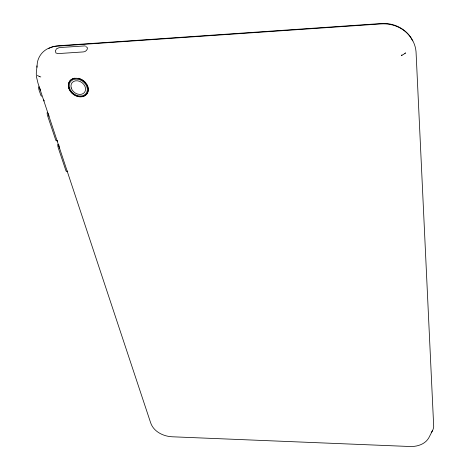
<?xml version="1.0" encoding="UTF-8"?>
<svg xmlns="http://www.w3.org/2000/svg" width="470" height="470" viewBox="0 0 470 470"><rect width="100%" height="100%" fill="white"/><g stroke="black" fill="none" stroke-linecap="round" stroke-linejoin="round"><path stroke-width="0.7" d="M431.219 432.588A24.041 15.798 6.7 0 0 433.704 426.601L416.138 53.827C416.079 48.322 414.387 42.923 411.409 38.299A32.671 30.033 -0.2 0 0 381.064 23.911L57.017 46.172A31.085 24.375 38.4 0 0 37.389 62.404L36.284 73.038L36.372 76.457L37.97 83.12L150.612 422.689C153.484 431.578 163.26 436.348 172.079 436.777L409.764 446.5C416.908 446.829 425.162 444.391 428.84 437.758L432.465 430.708M40.814 76.968L39.503 76.516M55.489 50.766L56.418 48.88L59.373 47.57L85.176 45.896M55.548 51.124L55.871 52.969L58.016 53.609L83.137 51.935C85.916 52.323 89.717 47.57 85.775 46.53M44.397 100.721L43.969 100.974L43.546 99.928M67.733 171.714L67.116 170.986M57.604 141.153L56.911 140.23M404.934 53.363L405.569 52.916A7.714 2.702 -31.9 0 1 402.937 54.737L402.849 54.585M412.078 39.932L410.651 37.394A31.543 29.028 -0.3 0 0 381.358 23.524L58.38 45.737A30.021 23.57 38.4 0 0 48.51 48.639M412.437 40.567L412.631 40.919M59.555 148.191L59.026 146.376M48.992 116.349L48.31 113.652M40.473 90.657L39.833 88.331M58.95 145.976L58.826 144.848M36.96 65.841L36.995 67.269M86.921 84.506A10.716 8.431 36.8 0 1 82.99 96.403A10.716 8.431 36.8 0 1 69.296 89.13A10.716 8.431 36.8 0 1 74.936 78.138M78.138 78.255A10.716 8.431 36.8 0 1 86.175 83.366M39.515 76.639A7.003 3.631 11.4 0 1 37.465 75.276M58.157 144.402A3.037 0.599 75.1 0 0 57.745 145.16A3.037 0.599 75.1 0 0 58.315 148.003L65.923 170.686A2.973 0.588 75.4 0 0 66.681 171.362M47.605 112.606A3.137 0.623 74.6 0 0 47.153 113.276A3.137 0.623 74.6 0 0 47.728 116.178L55.724 140.007A3.067 0.605 74.9 0 0 56.606 140.512M39.345 87.314A3.22 0.635 74.3 0 0 38.605 87.314A3.22 0.635 74.3 0 0 39.186 90.504L40.802 95.14A3.208 0.635 74.3 0 0 41.689 96.115M402.232 55.137L401.386 55.254L402.232 55.137M69.554 88.019A9.764 7.679 36.8 0 0 84.806 94.687A9.764 7.679 36.8 0 0 80.446 80.012A9.764 7.679 36.8 0 0 69.554 88.019M68.702 88.049A10.716 8.431 36.8 0 0 85.44 95.381A10.716 8.431 36.8 0 0 80.664 79.26A10.716 8.431 36.8 0 0 68.702 88.049M71.24 87.96A7.878 6.192 36.8 0 0 83.542 93.33A7.878 6.192 36.8 0 0 80.012 81.486A7.878 6.192 36.8 0 0 71.24 87.96"/></g></svg>
